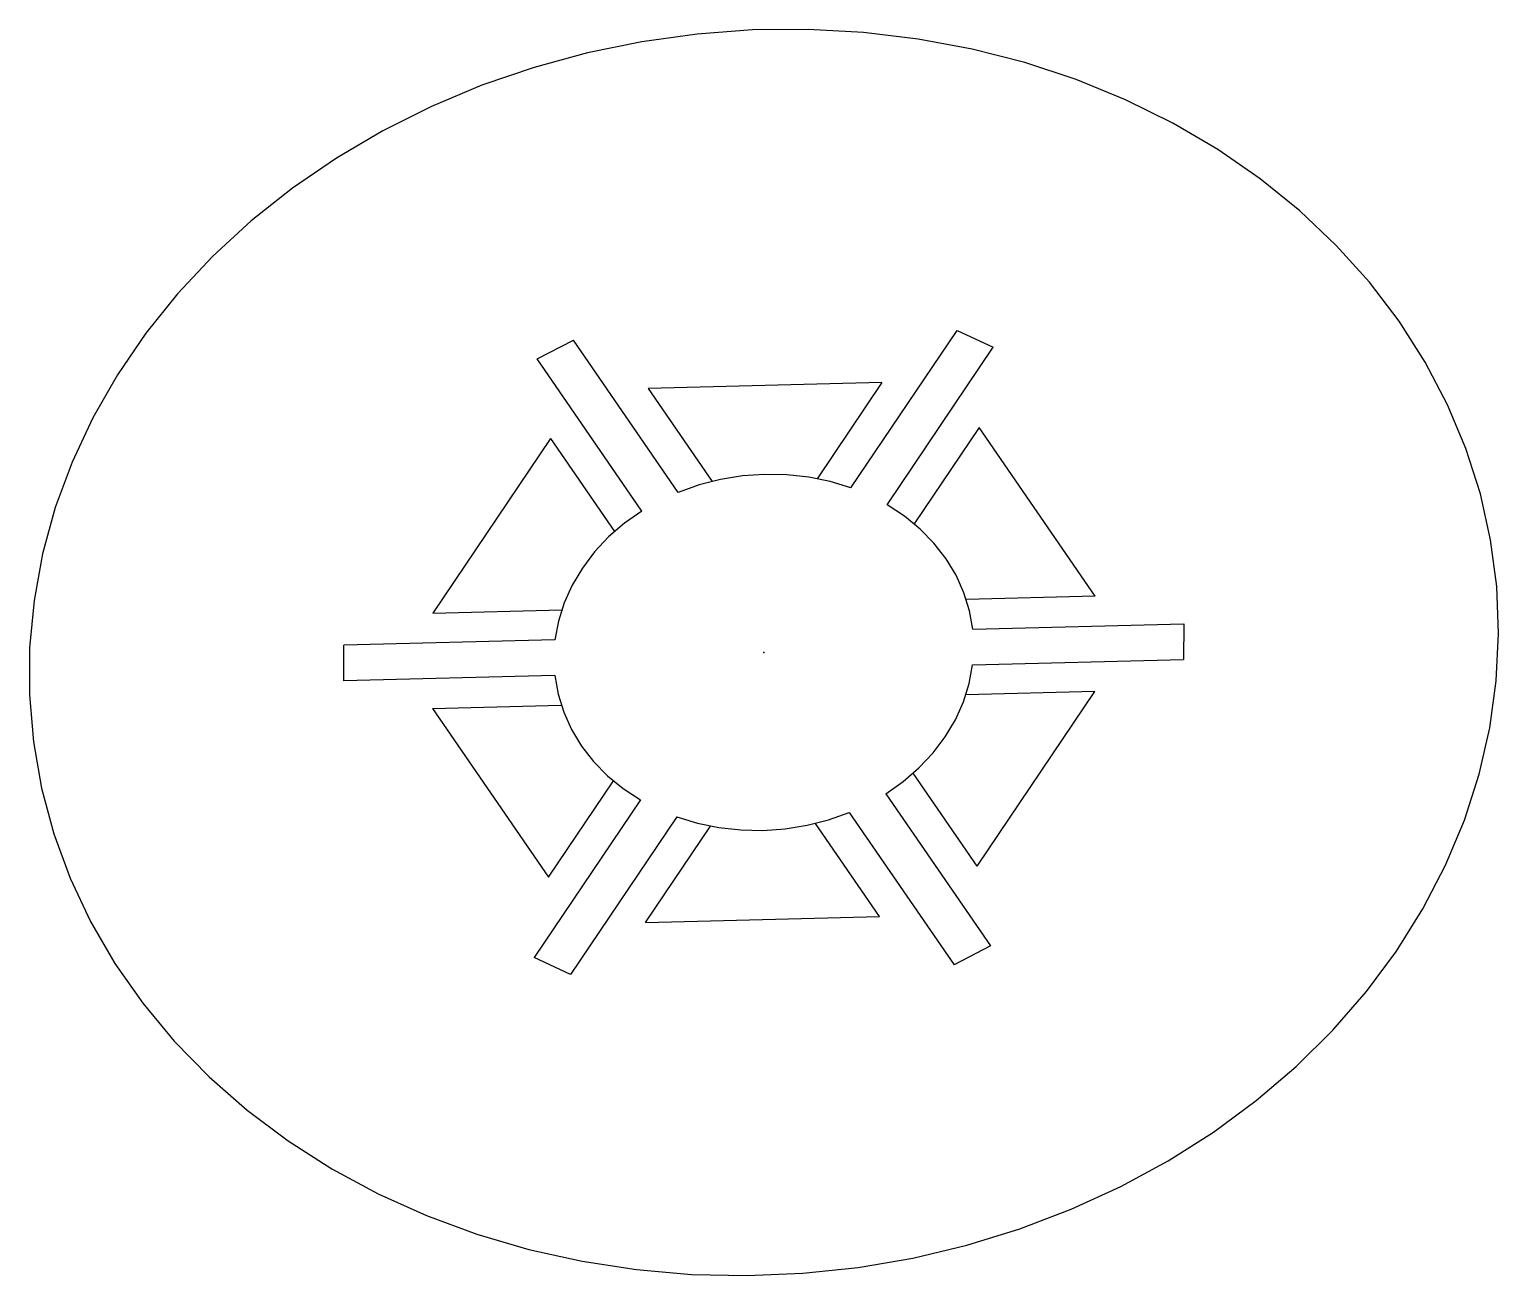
# Model space of a CAD drawing. Header units: millimetres. Extents: x -349 to 349, y -296 to 296.
import ezdxf

# ---------------------------------------------------------------- set-up
doc = ezdxf.new("R2010")
doc.units = ezdxf.units.MM
doc.header["$PDSIZE"] = -1

msp = doc.modelspace()

# ---------------------------------------------------------------- linework, layer by layer
at = {"color": 7, "linetype": 'Continuous'}
for p, q in [((-107.84, 139.56), (-90.51, 148.46)), ((-40.67, 76.09), (-90.51, 148.46)), ((41.39, 78.18), (91.9, 153.11)), ((91.9, 153.11), (109.16, 145.09)), ((58.64, 70.16), (109.16, 145.09)), ((-58.01, 67.19), (-107.84, 139.56)), ((56.21, 128.34), (-55.03, 125.5)), ((56.21, 128.34), (25.34, 82.56)), ((-55.03, 125.5), (-24.58, 81.29)), ((102.39, 106.87), (71.52, 61.1)), ((157.63, 26.66), (102.39, 106.87)), ((-101.42, 101.68), (-157.42, 18.63)), ((-101.42, 101.68), (-70.97, 57.47)), ((157.63, 26.66), (96.32, 25.09)), ((-157.42, 18.63), (-96.11, 20.19)), ((99.39, 10.99), (199.75, 13.55)), ((199.75, 13.55), (199.67, -3.37)), ((-199.75, -13.55), (-199.67, 3.37)), ((-99.31, 5.93), (-199.67, 3.37)), ((99.31, -5.93), (199.67, -3.37)), ((-99.39, -10.99), (-199.75, -13.55)), ((157.42, -18.63), (96.11, -20.19)), ((101.42, -101.68), (157.42, -18.63)), ((-157.63, -26.66), (-96.32, -25.09)), ((-157.63, -26.66), (-102.39, -106.87)), ((-102.39, -106.87), (-71.52, -61.1)), ((101.42, -101.68), (70.97, -57.47)), ((58.01, -67.19), (107.84, -139.56)), ((-58.64, -70.16), (-109.16, -145.09)), ((40.67, -76.09), (90.51, -148.46)), ((-41.39, -78.18), (-91.9, -153.11)), ((-56.21, -128.34), (-25.34, -82.56)), ((55.03, -125.5), (24.58, -81.29)), ((-56.21, -128.34), (55.03, -125.5)), ((107.84, -139.56), (90.51, -148.46)), ((-91.9, -153.11), (-109.16, -145.09))]:
    msp.add_line(p, q, dxfattribs=at)
at = {"color": 7, "linetype": 'Continuous', "flags": 128}
for points in [[(340.22, -57.94), (345.3, -35.8), (348.39, -13.46), (349.49, 8.96), (348.59, 31.34), (345.69, 53.53), (340.81, 75.41), (333.97, 96.87), (325.23, 117.76), (314.62, 137.99), (302.21, 157.42), (288.07, 175.95), (272.28, 193.48), (254.93, 209.89), (236.12, 225.11), (215.96, 239.03), (194.56, 251.58), (172.04, 262.7), (148.54, 272.31), (124.19, 280.36), (99.13, 286.8), (73.5, 291.6), (47.45, 294.73), (21.13, 296.17), (-5.32, 295.92), (-31.73, 293.97), (-57.96, 290.34), (-83.86, 285.04), (-109.28, 278.11), (-134.08, 269.59), (-158.1, 259.52), (-181.22, 247.97), (-203.3, 235), (-224.22, 220.68), (-243.85, 205.1), (-262.09, 188.34), (-278.82, 170.5), (-293.96, 151.69), (-307.41, 132.01), (-319.11, 111.57), (-328.97, 90.49), (-336.95, 68.9), (-343, 46.91), (-347.09, 24.65), (-349.19, 2.25), (-349.29, -20.16), (-347.38, -42.46), (-343.49, -64.52), (-337.63, -86.2), (-329.84, -107.39), (-320.16, -127.97), (-308.64, -147.81), (-295.35, -166.81), (-280.38, -184.85), (-263.79, -201.83), (-245.7, -217.65), (-226.2, -232.23), (-205.4, -245.48), (-183.43, -257.33), (-160.41, -267.69), (-136.46, -276.53), (-111.74, -283.78), (-86.38, -289.41), (-60.52, -293.38), (-34.31, -295.66), (-7.91, -296.26), (18.54, -295.16), (44.88, -292.36), (70.96, -287.9), (96.64, -281.78), (121.77, -274.05), (146.19, -264.75), (169.78, -253.93), (192.4, -241.66), (213.91, -228), (234.2, -213.04), (253.15, -196.86), (270.65, -179.55), (286.6, -161.21), (300.9, -141.95), (313.49, -121.88), (324.27, -101.1), (333.2, -79.75), (340.22, -57.94)], [(41.39, 78.18), (31.55, 81.18), (21.37, 83.26), (10.94, 84.41), (0.39, 84.61), (-10.16, 83.87), (-20.6, 82.19), (-30.81, 79.59), (-40.67, 76.09)], [(99.39, 10.99), (97.82, 19.8), (95.16, 28.38), (91.43, 36.65), (86.67, 44.51), (80.95, 51.87), (74.32, 58.65), (66.85, 64.77), (58.64, 70.16)], [(-58.01, 67.19), (-66.27, 61.38), (-73.79, 54.87), (-80.49, 47.76), (-86.28, 40.1), (-91.11, 32), (-94.92, 23.54), (-97.66, 14.82), (-99.31, 5.93)], [(58.01, -67.19), (66.27, -61.38), (73.79, -54.87), (80.49, -47.76), (86.28, -40.1), (91.11, -32), (94.92, -23.54), (97.66, -14.82), (99.31, -5.93)], [(-99.39, -10.99), (-97.82, -19.8), (-95.16, -28.38), (-91.43, -36.65), (-86.67, -44.51), (-80.95, -51.87), (-74.32, -58.65), (-66.85, -64.77), (-58.64, -70.16)], [(-41.39, -78.18), (-31.55, -81.18), (-21.37, -83.26), (-10.94, -84.41), (-0.39, -84.61), (10.16, -83.87), (20.6, -82.19), (30.81, -79.59), (40.67, -76.09)]]:
    msp.add_lwpolyline(points, dxfattribs=at)
at = {"color": 7, "linetype": 'Continuous'}
msp.add_point((0, 0), dxfattribs=at)
msp.add_point((0, 0), dxfattribs=at)

doc.saveas('drawing.dxf')
